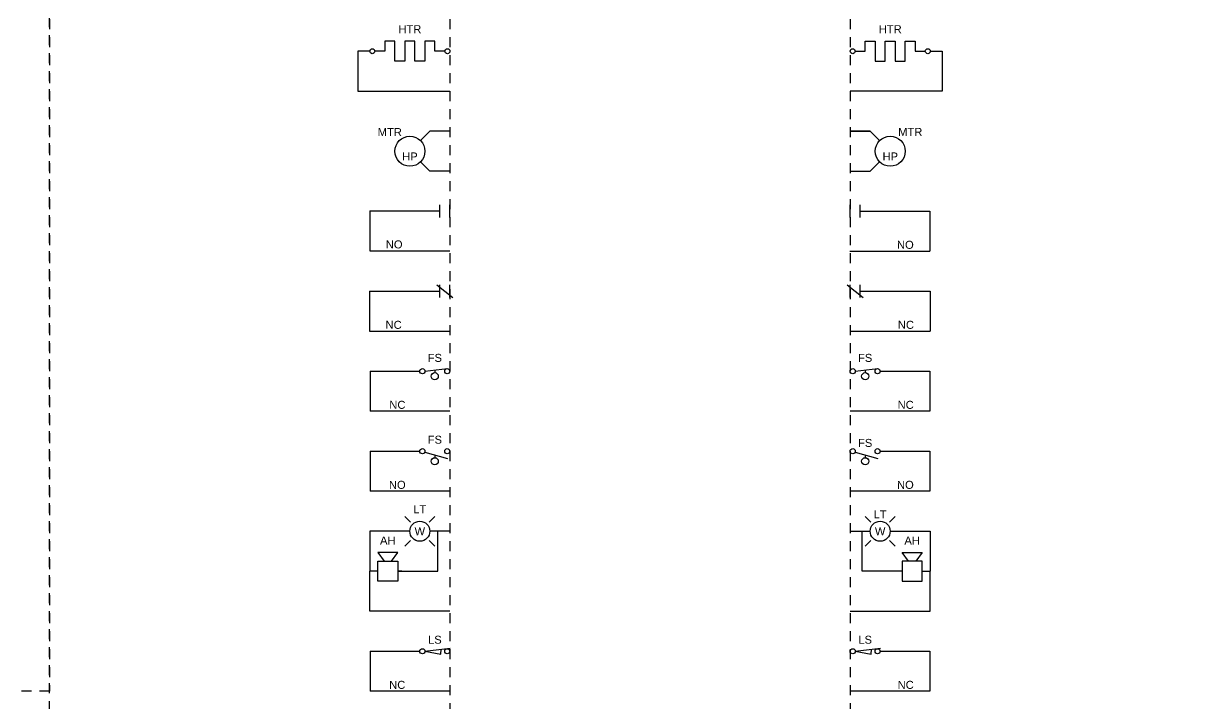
# Model space of a CAD drawing. Header units: inches. Extents: x 0 to 118, y -15 to 20.
# Drawn here: x 72.17 to 86.9, y 0.85 to 9.35 of the extents above; entities that cross this region are included whole.
import ezdxf
from ezdxf.enums import TextEntityAlignment as Align

# ---------------------------------------------------------------- set-up
doc = ezdxf.new("R2010")
doc.units = ezdxf.units.IN
doc.header["$MEASUREMENT"] = 0
doc.linetypes.add('ACAD_ISO02W100', pattern=[15, 12, -3])
doc.linetypes.add('HIDDEN2', pattern=[0.1875, 0.125, -0.0625])
for name, color, linetype in [('BORDER2', 220, 'HIDDEN2'), ('SYMS', 7, 'Continuous'), ('WIRES', 7, 'Continuous')]:
    doc.layers.add(name, color=color, linetype=linetype)
doc.styles.add('INERCONNECT TABLES', font='arial.ttf', dxfattribs={"height": 0.1})
doc.styles.add('WD', font='arial.ttf', dxfattribs={"height": 1})

# ---------------------------------------------------------------- blocks, each defined once
blk = doc.blocks.new('LightHorn_L')
for p, q in [((-0.49, 0.115), (-0.561, 0.186)), ((-0.26, 0.115), (-0.189, 0.186)), ((-0.49, -0.115), (-0.561, -0.186)), ((-0.26, -0.115), (-0.189, -0.186)), ((-0.9, -0.266), (-0.822, -0.375)), ((-0.65, -0.266), (-0.9, -0.266)), ((-0.728, -0.375), (-0.65, -0.266)), ((-0.9, -0.625), (-0.9, -0.375)), ((-0.9, -0.375), (-0.65, -0.375)), ((-0.65, -0.375), (-0.65, -0.625)), ((-0.65, -0.625), (-0.9, -0.625))]:
    blk.add_line(p, q)
blk.add_circle((-0.375, 0), 0.125)
at = {"layer": 'WIRES'}
for p, q in [((-1, 0), (-1, -0.5)), ((-0.5, 0), (-1, 0)), ((-0.2, 0), (-0.25, 0)), ((0, 0), (-0.25, 0)), ((-0.15, -0.5), (-0.15, 0)), ((-1, -1), (-1, -0.5)), ((-0.9, -0.5), (-1, -0.5)), ((-0.6, -0.5), (-0.65, -0.5)), ((-0.65, -0.5), (-0.15, -0.5)), ((0, -1), (-1, -1))]:
    blk.add_line(p, q, dxfattribs=at)
for tag, height, style, flags, p in [('Tag1', 0.1, 'INERCONNECT TABLES', 8, (-0.375, 0.225)), ('Tag2', 0.1, 'INERCONNECT TABLES', 8, (-0.775, -0.166)), ('FAMILY', 0.01, 'WD', 9, (0.021, -0.239))]:
    blk.add_attdef(tag, text='', height=height, dxfattribs=dict(style=style, flags=flags)).set_placement(p, align=Align.CENTER)
at = {"style": 'INERCONNECT TABLES', "flags": 8}
for tag, p in [('Desc1', (-3.5, 0)), ('Desc2', (-3.5, -0.15)), ('Desc3', (-3.5, -0.3))]:
    blk.add_attdef(tag, text='', height=0.1, dxfattribs=at).set_placement(p, align=Align.MIDDLE_RIGHT)
at = {"style": 'WD', "flags": 9}
for tag, p in [('X4TERM01', (-0.645, 0.002)), ('X1TERM02', (-0.202, 0.004)), ('X4TERM03', (-0.996, -0.493)), ('X1TERM04', (-0.65, -0.5))]:
    blk.add_attdef(tag, p, '', height=0.0125, dxfattribs=at)
at = {"style": 'INERCONNECT TABLES', "flags": 8}
blk.add_attdef('Color', text='', height=0.1, dxfattribs=at).set_placement((-0.375, 0), align=Align.MIDDLE)
at = {"linetype": 'Continuous', "style": 'INERCONNECT TABLES', "flags": 8}
for tag, p in [('Term1', (-0.15, 0)), ('Term2', (-0.15, -0.5))]:
    blk.add_attdef(tag, text='', height=0.1, dxfattribs=at).set_placement(p, align=Align.TOP_LEFT)
for tag, p in [('Term3', (-1, -0.006)), ('Term4', (-1, -0.5))]:
    blk.add_attdef(tag, text='', height=0.1, dxfattribs=at).set_placement(p, align=Align.TOP_RIGHT)
at = {"linetype": 'Continuous', "style": 'WD', "flags": 9}
blk.add_attdef('INST', (-0.001, -0.258), '', height=0.01, dxfattribs=at)
for tag, p in [('MFG', (0.017, -0.19)), ('P/N', (0.017, -0.205))]:
    blk.add_attdef(tag, text='', height=0.01, dxfattribs=at).set_placement(p, align=Align.MIDDLE)
blk.add_attdef('LOC', text='', height=0.01, dxfattribs=at).set_placement((0.018, -0.224), align=Align.CENTER)
blk = doc.blocks.new('LightHorn_R')
for p, q in [((0.26, 0.115), (0.189, 0.186)), ((0.49, 0.115), (0.561, 0.186)), ((0.26, -0.115), (0.189, -0.186)), ((0.49, -0.115), (0.561, -0.186)), ((0.728, -0.375), (0.65, -0.266)), ((0.65, -0.266), (0.9, -0.266)), ((0.9, -0.266), (0.822, -0.375)), ((0.9, -0.375), (0.65, -0.375)), ((0.65, -0.375), (0.65, -0.625)), ((0.9, -0.625), (0.9, -0.375)), ((0.65, -0.625), (0.9, -0.625))]:
    blk.add_line(p, q)
blk.add_circle((0.375, 0), 0.125)
at = {"layer": 'WIRES'}
for p, q in [((0, 0), (0.25, 0)), ((0.15, -0.5), (0.15, 0)), ((0.2, 0), (0.25, 0)), ((0.5, 0), (1, 0)), ((1, 0), (1, -0.5)), ((0.65, -0.5), (0.15, -0.5)), ((0.9, -0.5), (1, -0.5)), ((1, -1), (1, -0.5)), ((0, -1), (1, -1))]:
    blk.add_line(p, q, dxfattribs=at)
for tag, height, style, flags, p in [('Tag1', 0.1, 'INERCONNECT TABLES', 8, (0.375, 0.161)), ('FAMILY', 0.01, 'WD', 9, (-0.02, -0.316))]:
    blk.add_attdef(tag, text='', height=height, dxfattribs=dict(style=style, flags=flags)).set_placement(p, align=Align.CENTER)
at = {"linetype": 'Continuous', "style": 'INERCONNECT TABLES', "flags": 8}
for tag, p in [('Term1', (0.15, 0)), ('Term2', (0.15, -0.5))]:
    blk.add_attdef(tag, text='', height=0.1, dxfattribs=at).set_placement(p, align=Align.TOP_RIGHT)
at = {"style": 'WD', "flags": 9}
for tag, p in [('X4TERM01', (0.11, 0.004)), ('X1TERM02', (0.55, 0)), ('X4TERM03', (0.65, -0.5)), ('X1TERM04', (0.9, -0.5))]:
    blk.add_attdef(tag, p, '', height=0.0125, dxfattribs=at)
at = {"style": 'INERCONNECT TABLES', "flags": 8}
blk.add_attdef('Color', text='', height=0.1, dxfattribs=at).set_placement((0.375, 0), align=Align.MIDDLE)
at = {"linetype": 'Continuous', "style": 'INERCONNECT TABLES', "flags": 8}
for tag, p in [('Term3', (1, 0)), ('Term4', (1, -0.51))]:
    blk.add_attdef(tag, text='', height=0.1, dxfattribs=at).set_placement(p, align=Align.TOP_LEFT)
at = {"style": 'INERCONNECT TABLES'}
for tag, p in [('Desc1', (3.5, 0)), ('Desc2', (3.5, -0.15)), ('Desc3', (3.5, -0.3))]:
    blk.add_attdef(tag, text='', height=0.1, dxfattribs=at).set_placement(p, align=Align.MIDDLE_LEFT)
blk.add_attdef('Tag2', text='', height=0.1, dxfattribs=at).set_placement((0.775, -0.166), align=Align.CENTER)
at = {"linetype": 'Continuous', "style": 'WD', "flags": 9}
for tag, p in [('MFG', (-0.015, -0.268)), ('P/N', (-0.015, -0.256))]:
    blk.add_attdef(tag, text='', height=0.01, dxfattribs=at).set_placement(p, align=Align.MIDDLE)
blk.add_attdef('LOC', text='', height=0.01, dxfattribs=at).set_placement((-0.016, -0.293), align=Align.CENTER)
blk.add_attdef('INST', (-0.036, -0.337), '', height=0.01, dxfattribs=at)
blk = doc.blocks.new('LimitSwitch_NC_R')
at = {"linetype": 'Continuous'}
for p, q in [((0.064, 0.002), (0.378, 0.04)), ((0.064, 0.002), (0.261, -0.038)), ((0.261, -0.038), (0.268, 0.027))]:
    blk.add_line(p, q, dxfattribs=at)
for centre in [(0.032, 0), (0.343, 0)]:
    blk.add_circle(centre, 0.0322)
at = {"layer": 'WIRES'}
for p, q in [((0.375, 0), (0.995, 0)), ((0.995, 0), (0.995, -0.5)), ((0.995, -0.5), (0, -0.5))]:
    blk.add_line(p, q, dxfattribs=at)
at = {"style": 'INERCONNECT TABLES', "flags": 8}
blk.add_attdef('Tag1', text='', height=0.1, dxfattribs=at).set_placement((0.188, 0.094), align=Align.CENTER)
for tag, p, height, style, flags in [('X4TERM01', (0, 0), 0.0125, 'WD', 9), ('X2LINK', (0.151, 0.018), 0.01, 'WD', 9), ('X1TERM02', (0.375, 0), 0.0125, 'WD', 9), ('X8LINK', (0.174, -0.047), 0.01, 'WD', 9), ('Rating', (0, -0.3), 0.1, 'INERCONNECT TABLES', 8), ('FAMILY', (1.033, -0.415), 0.01, 'WD', 9)]:
    blk.add_attdef(tag, p, '', height=height, dxfattribs=dict(style=style, flags=flags))
for tag, p in [('Desc1', (3.5, 0)), ('Desc2', (3.5, -0.15)), ('Desc3', (3.5, -0.3))]:
    blk.add_attdef(tag, text='', height=0.1, dxfattribs=at).set_placement(p, align=Align.MIDDLE_LEFT)
at = {"linetype": 'Continuous', "style": 'INERCONNECT TABLES', "flags": 8}
blk.add_attdef('Term1', text='', height=0.1, dxfattribs=at).set_placement((0.032, -0.032), align=Align.TOP_RIGHT)
blk.add_attdef('Term2', text='', height=0.1, dxfattribs=at).set_placement((0.343, -0.032), align=Align.TOP_LEFT)
at = {"style": 'INERCONNECT TABLES', "flags": 8}
blk.add_attdef('Contact', text='', height=0.1, dxfattribs=at).set_placement((0.795, -0.5), align=Align.BOTTOM_RIGHT)
at = {"linetype": 'Continuous', "style": 'WD', "flags": 9}
for tag, p in [('MFG', (1.056, -0.383)), ('LOC', (1.057, -0.399)), ('P/N', (1.056, -0.363))]:
    blk.add_attdef(tag, text='', height=0.01, dxfattribs=at).set_placement(p, align=Align.CENTER)
blk.add_attdef('INST', (1.044, -0.431), '', height=0.01, dxfattribs=at)
blk = doc.blocks.new('LimitSwitch_NC_L')
at = {"linetype": 'Continuous'}
for p, q in [((-0.311, 0.002), (0.003, 0.04)), ((-0.311, 0.002), (-0.114, -0.038)), ((-0.114, -0.038), (-0.107, 0.027))]:
    blk.add_line(p, q, dxfattribs=at)
for centre in [(-0.343, 0), (-0.032, 0)]:
    blk.add_circle(centre, 0.0322)
at = {"layer": 'WIRES'}
for p, q in [((-0.995, 0), (-0.995, -0.5)), ((-0.995, 0), (-0.375, 0)), ((0, -0.5), (-0.995, -0.5))]:
    blk.add_line(p, q, dxfattribs=at)
at = {"style": 'INERCONNECT TABLES', "flags": 8}
blk.add_attdef('Tag1', text='', height=0.1, dxfattribs=at).set_placement((-0.188, 0.094), align=Align.CENTER)
for tag, p in [('Desc1', (-3.5, 0)), ('Desc2', (-3.5, -0.15)), ('Desc3', (-3.5, -0.3))]:
    blk.add_attdef(tag, text='', height=0.1, dxfattribs=at).set_placement(p, align=Align.MIDDLE_RIGHT)
at = {"style": 'WD', "flags": 9}
for tag, p, height in [('X4TERM01', (-0.467, 0.002), 0.0125), ('X2LINK', (-0.188, 0.025), 0.01), ('X1TERM02', (0, 0), 0.0125), ('X8LINK', (-0.148, -0.056), 0.01), ('FAMILY', (0.206, -0.362), 0.01)]:
    blk.add_attdef(tag, p, '', height=height, dxfattribs=at)
at = {"linetype": 'Continuous', "style": 'INERCONNECT TABLES', "flags": 8}
blk.add_attdef('Term2', text='', height=0.1, dxfattribs=at).set_placement((-0.343, -0.032), align=Align.TOP_RIGHT)
blk.add_attdef('Term1', text='', height=0.1, dxfattribs=at).set_placement((-0.032, -0.032), align=Align.TOP_LEFT)
at = {"style": 'INERCONNECT TABLES', "flags": 8}
blk.add_attdef('Rating', text='', height=0.1, dxfattribs=at).set_placement((0.001, -0.35), align=Align.BOTTOM_RIGHT)
at = {"linetype": 'Continuous', "style": 'WD', "flags": 9}
for tag, p in [('MFG', (0.23, -0.289)), ('LOC', (0.23, -0.337)), ('P/N', (0.229, -0.313))]:
    blk.add_attdef(tag, text='', height=0.01, dxfattribs=at).set_placement(p, align=Align.CENTER)
at = {"style": 'INERCONNECT TABLES', "flags": 8}
blk.add_attdef('Contact', text='', height=0.1, dxfattribs=at).set_placement((-0.657, -0.5), align=Align.BOTTOM_CENTER)
at = {"linetype": 'Continuous', "style": 'WD', "flags": 9}
blk.add_attdef('INST', (0.214, -0.382), '', height=0.01, dxfattribs=at)
blk = doc.blocks.new('LevelSwitch_NO_R')
at = {"linetype": 'Continuous'}
blk.add_line((0.063, -0.01), (0.345, -0.091), dxfattribs=at)
blk.add_line((0.188, -0.046), (0.188, -0.08))
for centre, radius in [((0.032, 0), 0.0322), ((0.343, 0), 0.0322), ((0.188, -0.125), 0.0442)]:
    blk.add_circle(centre, radius)
at = {"layer": 'WIRES'}
for p, q in [((0.375, 0), (0.995, 0)), ((0.995, 0), (0.995, -0.5)), ((0.995, -0.5), (0, -0.5))]:
    blk.add_line(p, q, dxfattribs=at)
at = {"style": 'INERCONNECT TABLES', "flags": 8}
blk.add_attdef('Tag1', text='', height=0.1, dxfattribs=at).set_placement((0.188, 0.054), align=Align.CENTER)
for tag, p, height, style, flags in [('X4TERM01', (0.065, 0.001), 0.0125, 'WD', 9), ('X1TERM02', (0.375, 0), 0.0125, 'WD', 9), ('X2LINK', (0.184, -0.038), 0.01, 'WD', 9), ('Rating', (0, -0.3), 0.1, 'INERCONNECT TABLES', 8), ('X8LINK', (0.165, -0.183), 0.01, 'WD', 9), ('FAMILY', (1.064, -0.359), 0.01, 'WD', 9)]:
    blk.add_attdef(tag, p, '', height=height, dxfattribs=dict(style=style, flags=flags))
for tag, p in [('Desc1', (3.5, 0)), ('Desc2', (3.5, -0.15)), ('Desc3', (3.5, -0.3))]:
    blk.add_attdef(tag, text='', height=0.1, dxfattribs=at).set_placement(p, align=Align.MIDDLE_LEFT)
at = {"linetype": 'Continuous', "style": 'INERCONNECT TABLES', "flags": 8}
blk.add_attdef('Term1', text='', height=0.1, dxfattribs=at).set_placement((0.032, -0.032), align=Align.TOP_RIGHT)
blk.add_attdef('Term2', text='', height=0.1, dxfattribs=at).set_placement((0.343, -0.032), align=Align.TOP_LEFT)
at = {"style": 'INERCONNECT TABLES', "flags": 8}
blk.add_attdef('Contact', text='', height=0.1, dxfattribs=at).set_placement((0.795, -0.5), align=Align.BOTTOM_RIGHT)
at = {"linetype": 'Continuous', "style": 'WD', "flags": 9}
for tag, p in [('MFG', (1.084, -0.333)), ('LOC', (1.084, -0.348)), ('P/N', (1.084, -0.313))]:
    blk.add_attdef(tag, text='', height=0.01, dxfattribs=at).set_placement(p, align=Align.CENTER)
blk.add_attdef('INST', (1.072, -0.377), '', height=0.01, dxfattribs=at)
blk = doc.blocks.new('LevelSwitch_NC_R')
at = {"linetype": 'Continuous'}
blk.add_line((0.064, 0.002), (0.347, 0.033), dxfattribs=at)
blk.add_line((0.188, 0.017), (0.188, -0.017))
for centre, radius in [((0.032, 0), 0.0322), ((0.343, 0), 0.0322), ((0.188, -0.062), 0.0442)]:
    blk.add_circle(centre, radius)
at = {"layer": 'WIRES'}
for p, q in [((0.375, 0), (0.995, 0)), ((0.995, 0), (0.995, -0.5)), ((0.995, -0.5), (0, -0.5))]:
    blk.add_line(p, q, dxfattribs=at)
at = {"style": 'INERCONNECT TABLES', "flags": 8}
blk.add_attdef('Tag1', text='', height=0.1, dxfattribs=at).set_placement((0.188, 0.117), align=Align.CENTER)
for tag, p, height, style, flags in [('X4TERM01', (0, 0), 0.0125, 'WD', 9), ('X2LINK', (0.188, 0.031), 0.01, 'WD', 9), ('X1TERM02', (0.375, 0), 0.0125, 'WD', 9), ('X8LINK', (0.159, -0.131), 0.01, 'WD', 9), ('FAMILY', (-0.185, -0.3), 0.01, 'WD', 9), ('Rating', (0, -0.3), 0.1, 'INERCONNECT TABLES', 8)]:
    blk.add_attdef(tag, p, '', height=height, dxfattribs=dict(style=style, flags=flags))
for tag, p in [('Desc1', (3.5, 0)), ('Desc2', (3.5, -0.15)), ('Desc3', (3.5, -0.3))]:
    blk.add_attdef(tag, text='', height=0.1, dxfattribs=at).set_placement(p, align=Align.MIDDLE_LEFT)
at = {"linetype": 'Continuous', "style": 'INERCONNECT TABLES', "flags": 8}
blk.add_attdef('Term1', text='', height=0.1, dxfattribs=at).set_placement((0.032, -0.032), align=Align.TOP_RIGHT)
blk.add_attdef('Term2', text='', height=0.1, dxfattribs=at).set_placement((0.343, -0.032), align=Align.TOP_LEFT)
at = {"linetype": 'Continuous', "style": 'WD', "flags": 9}
for tag, p in [('MFG', (-0.162, -0.262)), ('LOC', (-0.162, -0.284)), ('P/N', (-0.162, -0.242))]:
    blk.add_attdef(tag, text='', height=0.01, dxfattribs=at).set_placement(p, align=Align.CENTER)
blk.add_attdef('INST', (-0.177, -0.317), '', height=0.01, dxfattribs=at)
at = {"style": 'INERCONNECT TABLES', "flags": 8}
blk.add_attdef('Contact', text='', height=0.1, dxfattribs=at).set_placement((0.795, -0.5), align=Align.BOTTOM_RIGHT)
blk = doc.blocks.new('LevelSwitch_NC_L')
at = {"linetype": 'Continuous'}
blk.add_line((-0.311, 0.002), (-0.028, 0.033), dxfattribs=at)
blk.add_line((-0.188, 0.017), (-0.188, -0.017))
for centre, radius in [((-0.343, 0), 0.0322), ((-0.032, 0), 0.0322), ((-0.188, -0.062), 0.0442)]:
    blk.add_circle(centre, radius)
at = {"layer": 'WIRES'}
for p, q in [((-0.995, 0), (-0.375, 0)), ((-0.995, 0), (-0.995, -0.5)), ((0, -0.5), (-0.995, -0.5))]:
    blk.add_line(p, q, dxfattribs=at)
at = {"style": 'INERCONNECT TABLES', "flags": 8}
blk.add_attdef('Tag1', text='', height=0.1, dxfattribs=at).set_placement((-0.188, 0.117), align=Align.CENTER)
for tag, p in [('Desc1', (-3.5, 0)), ('Desc2', (-3.5, -0.15)), ('Desc3', (-3.5, -0.3))]:
    blk.add_attdef(tag, text='', height=0.1, dxfattribs=at).set_placement(p, align=Align.MIDDLE_RIGHT)
at = {"style": 'WD', "flags": 9}
for tag, p, height in [('X4TERM01', (-0.467, 0), 0.0125), ('X2LINK', (-0.188, 0.031), 0.01), ('X1TERM02', (0, 0), 0.0125), ('X8LINK', (-0.213, -0.128), 0.01), ('FAMILY', (0.233, -0.358), 0.01)]:
    blk.add_attdef(tag, p, '', height=height, dxfattribs=at)
at = {"linetype": 'Continuous', "style": 'INERCONNECT TABLES', "flags": 8}
blk.add_attdef('Term2', text='', height=0.1, dxfattribs=at).set_placement((-0.343, -0.032), align=Align.TOP_RIGHT)
blk.add_attdef('Term1', text='', height=0.1, dxfattribs=at).set_placement((-0.032, -0.032), align=Align.TOP_LEFT)
at = {"style": 'INERCONNECT TABLES', "flags": 8}
blk.add_attdef('Rating', text='', height=0.1, dxfattribs=at).set_placement((0.001, -0.35), align=Align.BOTTOM_RIGHT)
at = {"linetype": 'Continuous', "style": 'WD', "flags": 9}
for tag, p in [('MFG', (0.249, -0.299)), ('P/N', (0.251, -0.318)), ('LOC', (0.256, -0.34))]:
    blk.add_attdef(tag, text='', height=0.01, dxfattribs=at).set_placement(p, align=Align.CENTER)
at = {"style": 'INERCONNECT TABLES', "flags": 8}
blk.add_attdef('Contact', text='', height=0.1, dxfattribs=at).set_placement((-0.655, -0.5), align=Align.BOTTOM_CENTER)
at = {"linetype": 'Continuous', "style": 'WD', "flags": 9}
blk.add_attdef('INST', (0.241, -0.377), '', height=0.01, dxfattribs=at)
blk = doc.blocks.new('Contact_NO_R')
at = {"linetype": 'Continuous'}
for p, q in [((0, -0.08), (0, 0.08)), ((0.125, -0.08), (0.125, 0.08))]:
    blk.add_line(p, q, dxfattribs=at)
for p, q in [((0.125, 0), (0.995, 0)), ((-0.005, -0.5), (0.995, -0.5))]:
    blk.add_line(p, q)
at = {"layer": 'WIRES', "linetype": 'ACAD_ISO02W100'}
blk.add_line((0.995, 0), (0.995, -0.5), dxfattribs=at)
at = {"style": 'INERCONNECT TABLES', "flags": 8}
blk.add_attdef('Tag1', text='', height=0.1, dxfattribs=at).set_placement((0.068, 0.13), align=Align.CENTER)
for tag, height, style, flags, p in [('X4TERM02', 0.01, 'WD', 9, (0, 0.005)), ('Rating', 0.1, 'INERCONNECT TABLES', 8, (0.399, -0.3))]:
    blk.add_attdef(tag, text='', height=height, dxfattribs=dict(style=style, flags=flags)).set_placement(p, align=Align.RIGHT)
at = {"flags": 9}
for tag, p, height, style in [('X1TERM01', (0.125, 0), 0.01, 'WD'), ('FAMILY', (1.214, -0.352), 0.0125, 'WD'), ('MFG', (1.216, -0.364), 0.01, 'INERCONNECT TABLES'), ('P/N', (1.216, -0.381), 0.01, 'INERCONNECT TABLES'), ('LOC', (1.216, -0.396), 0.01, 'INERCONNECT TABLES'), ('INST', (1.215, -0.418), 0.01, 'INERCONNECT TABLES')]:
    blk.add_attdef(tag, p, '', height=height, dxfattribs=dict(at, style=style))
at = {"style": 'INERCONNECT TABLES', "flags": 8}
for tag, p in [('Desc1', (3.5, 0)), ('Desc2', (3.5, -0.15)), ('Desc3', (3.5, -0.3))]:
    blk.add_attdef(tag, text='', height=0.1, dxfattribs=at).set_placement(p, align=Align.MIDDLE_LEFT)
at = {"linetype": 'Continuous', "style": 'INERCONNECT TABLES', "flags": 8}
blk.add_attdef('Term1', text='', height=0.1, dxfattribs=at).set_placement((0, -0.08), align=Align.MIDDLE_RIGHT)
blk.add_attdef('Term2', text='', height=0.1, dxfattribs=at).set_placement((0.125, -0.08), align=Align.MIDDLE_LEFT)
at = {"color": 7, "style": 'WD', "flags": 9}
for tag, p in [('X4LINK', (0.926, -0.254)), ('X1LINK', (1.005, -0.25))]:
    blk.add_attdef(tag, p, '', height=0.0125, dxfattribs=at)
at = {"style": 'INERCONNECT TABLES', "flags": 8}
blk.add_attdef('Contact', text='', height=0.1, dxfattribs=at).set_placement((0.795, -0.5), align=Align.BOTTOM_RIGHT)
blk = doc.blocks.new('Contact_NO_L')
for p, q in [((-1.001, 0.005), (-0.125, 0.005)), ((-1.001, -0.495), (0, -0.495))]:
    blk.add_line(p, q)
at = {"linetype": 'Continuous'}
for p, q in [((-0.125, -0.08), (-0.125, 0.08)), ((0, -0.08), (0, 0.08))]:
    blk.add_line(p, q, dxfattribs=at)
at = {"layer": 'WIRES', "linetype": 'ACAD_ISO02W100'}
blk.add_line((-1.001, 0.005), (-1.001, -0.495), dxfattribs=at)
at = {"style": 'INERCONNECT TABLES', "flags": 8}
blk.add_attdef('Tag1', text='', height=0.1, dxfattribs=at).set_placement((-0.057, 0.13), align=Align.BOTTOM_CENTER)
for tag, p in [('Desc1', (-3.5, 0)), ('Desc2', (-3.5, -0.15)), ('Desc3', (-3.5, -0.3))]:
    blk.add_attdef(tag, text='', height=0.1, dxfattribs=at).set_placement(p, align=Align.MIDDLE_RIGHT)
at = {"flags": 9}
for tag, p, style in [('LOC', (-1.213, 0.036), 'INERCONNECT TABLES'), ('FAMILY', (-1.212, 0.081), 'WD'), ('P/N', (-1.212, 0.051), 'INERCONNECT TABLES'), ('INST', (-1.212, 0.015), 'INERCONNECT TABLES'), ('MFG', (-1.212, 0.066), 'INERCONNECT TABLES'), ('X1TERM01', (0, 0), 'WD')]:
    blk.add_attdef(tag, p, '', height=0.01, dxfattribs=dict(at, style=style))
for tag, height, style, flags, p in [('X4TERM02', 0.01, 'WD', 9, (-0.125, 0.005)), ('Rating', 0.1, 'INERCONNECT TABLES', 8, (0, -0.295))]:
    blk.add_attdef(tag, text='', height=height, dxfattribs=dict(style=style, flags=flags)).set_placement(p, align=Align.RIGHT)
at = {"linetype": 'Continuous', "style": 'INERCONNECT TABLES', "flags": 8}
blk.add_attdef('Term1', text='', height=0.1, dxfattribs=at).set_placement((-0.125, -0.08), align=Align.MIDDLE_RIGHT)
blk.add_attdef('Term2', text='', height=0.1, dxfattribs=at).set_placement((0, -0.08), align=Align.MIDDLE_LEFT)
at = {"color": 7, "style": 'WD', "flags": 9}
for tag, p in [('X4LINK', (-1.069, -0.256)), ('X1LINK', (-0.876, -0.245))]:
    blk.add_attdef(tag, p, '', height=0.01, dxfattribs=at)
at = {"style": 'INERCONNECT TABLES', "flags": 8}
blk.add_attdef('Contact', text='', height=0.1, dxfattribs=at).set_placement((-0.801, -0.495), align=Align.BOTTOM_LEFT)
blk = doc.blocks.new('Contact_NC_R')
at = {"linetype": 'Continuous'}
for p, q in [((-0.037, 0.08), (0.163, -0.08)), ((0, -0.08), (0, 0.08)), ((0.125, -0.08), (0.125, 0.08))]:
    blk.add_line(p, q, dxfattribs=at)
for p, q in [((0.125, 0), (0.998, 0)), ((0, -0.5), (0.998, -0.5))]:
    blk.add_line(p, q)
at = {"layer": 'WIRES', "linetype": 'ACAD_ISO02W100'}
blk.add_line((0.998, 0), (0.998, -0.5), dxfattribs=at)
at = {"style": 'INERCONNECT TABLES', "flags": 8}
blk.add_attdef('Tag1', text='', height=0.1, dxfattribs=at).set_placement((0.07, 0.13), align=Align.CENTER)
for tag, height, style, flags, p in [('X4TERM02', 0.01, 'WD', 9, (0, 0)), ('Rating', 0.1, 'INERCONNECT TABLES', 8, (0.404, -0.3))]:
    blk.add_attdef(tag, text='', height=height, dxfattribs=dict(style=style, flags=flags)).set_placement(p, align=Align.RIGHT)
at = {"flags": 9}
for tag, p, height, style in [('X1TERM01', (0.125, 0), 0.01, 'WD'), ('FAMILY', (1.049, -0.539), 0.0125, 'WD'), ('LOC', (1.05, -0.583), 0.01, 'INERCONNECT TABLES'), ('MFG', (1.05, -0.551), 0.01, 'INERCONNECT TABLES'), ('P/N', (1.051, -0.568), 0.01, 'INERCONNECT TABLES'), ('INST', (1.05, -0.605), 0.01, 'INERCONNECT TABLES')]:
    blk.add_attdef(tag, p, '', height=height, dxfattribs=dict(at, style=style))
at = {"style": 'INERCONNECT TABLES', "flags": 8}
for tag, p in [('Desc1', (3.5, 0)), ('Desc2', (3.5, -0.15)), ('Desc3', (3.5, -0.3))]:
    blk.add_attdef(tag, text='', height=0.1, dxfattribs=at).set_placement(p, align=Align.MIDDLE_LEFT)
at = {"linetype": 'Continuous', "style": 'INERCONNECT TABLES', "flags": 8}
blk.add_attdef('Term1', text='', height=0.1, dxfattribs=at).set_placement((0, -0.08), align=Align.MIDDLE_RIGHT)
blk.add_attdef('Term2', text='', height=0.1, dxfattribs=at).set_placement((0.125, -0.08), align=Align.MIDDLE_LEFT)
at = {"color": 7, "style": 'WD', "flags": 9}
for tag, p in [('X4LINK', (0.822, -0.25)), ('X1LINK', (1.094, -0.25))]:
    blk.add_attdef(tag, p, '', height=0.0125, dxfattribs=at)
at = {"style": 'INERCONNECT TABLES', "flags": 8}
blk.add_attdef('Contact', text='', height=0.1, dxfattribs=at).set_placement((0.798, -0.5), align=Align.BOTTOM_RIGHT)
blk = doc.blocks.new('Contact_NC_L')
for p, q in [((-1.003, 0), (-0.125, 0)), ((-1.003, -0.5), (0, -0.5))]:
    blk.add_line(p, q)
at = {"linetype": 'Continuous'}
for p, q in [((-0.162, 0.08), (0.037, -0.08)), ((-0.125, -0.08), (-0.125, 0.08)), ((0, -0.08), (0, 0.08))]:
    blk.add_line(p, q, dxfattribs=at)
at = {"layer": 'WIRES', "linetype": 'ACAD_ISO02W100'}
blk.add_line((-1.003, 0), (-1.003, -0.5), dxfattribs=at)
at = {"style": 'INERCONNECT TABLES', "flags": 8}
blk.add_attdef('Tag1', text='', height=0.1, dxfattribs=at).set_placement((-0.053, 0.13), align=Align.CENTER)
for tag, p in [('Desc1', (-3.5, 0)), ('Desc2', (-3.5, -0.15)), ('Desc3', (-3.5, -0.3))]:
    blk.add_attdef(tag, text='', height=0.1, dxfattribs=at).set_placement(p, align=Align.MIDDLE_RIGHT)
for tag, height, style, flags, p in [('X4TERM02', 0.01, 'WD', 9, (-0.125, 0)), ('Rating', 0.1, 'INERCONNECT TABLES', 8, (0, -0.3))]:
    blk.add_attdef(tag, text='', height=height, dxfattribs=dict(style=style, flags=flags)).set_placement(p, align=Align.RIGHT)
at = {"flags": 9}
for tag, p, height, style in [('X1TERM01', (0, 0), 0.01, 'WD'), ('FAMILY', (-1.137, -0.141), 0.0125, 'WD'), ('MFG', (-1.136, -0.154), 0.01, 'INERCONNECT TABLES'), ('P/N', (-1.136, -0.169), 0.01, 'INERCONNECT TABLES'), ('LOC', (-1.135, -0.181), 0.01, 'INERCONNECT TABLES'), ('INST', (-1.135, -0.199), 0.01, 'INERCONNECT TABLES')]:
    blk.add_attdef(tag, p, '', height=height, dxfattribs=dict(at, style=style))
at = {"linetype": 'Continuous', "style": 'INERCONNECT TABLES', "flags": 8}
blk.add_attdef('Term2', text='', height=0.1, dxfattribs=at).set_placement((-0.125, -0.08), align=Align.MIDDLE_RIGHT)
blk.add_attdef('Term1', text='', height=0.1, dxfattribs=at).set_placement((0, -0.08), align=Align.MIDDLE_LEFT)
at = {"color": 7, "style": 'WD', "flags": 9}
blk.add_attdef('X4LINK', (-1.179, -0.25), '', height=0.0125, dxfattribs=at)
at = {"color": 7, "style": 'WD'}
blk.add_attdef('X1LINK', (-0.847, -0.25), '', height=0.0125, dxfattribs=at)
at = {"style": 'INERCONNECT TABLES', "flags": 8}
blk.add_attdef('Contact', text='', height=0.1, dxfattribs=at).set_placement((-0.803, -0.5), align=Align.BOTTOM_LEFT)
blk = doc.blocks.new('MTR_1PH_NoGND_L')
blk.add_circle((-0.5, -0.25), 0.188)
at = {"layer": 'WIRES'}
for p, q in [((0, 0), (-0.25, 0)), ((-0.367, -0.117), (-0.25, 0)), ((-0.25, -0.5), (-0.367, -0.383)), ((0, -0.5), (-0.25, -0.5))]:
    blk.add_line(p, q, dxfattribs=at)
at = {"style": 'INERCONNECT TABLES', "flags": 8}
for tag, p in [('Tag1', (-0.6, -0.011)), ('Desc1', (-3.5, -0.35)), ('Desc2', (-3.5, -0.5)), ('Desc3', (-3.5, -0.65))]:
    blk.add_attdef(tag, text='', height=0.1, dxfattribs=at).set_placement(p, align=Align.MIDDLE_RIGHT)
for tag, height, style, flags, p in [('Rating2', 0.1, 'INERCONNECT TABLES', 8, (-1.1, -0.25)), ('Rating1', 0.1, 'INERCONNECT TABLES', 8, (-0.5, -0.25)), ('FAMILY', 0.01, 'WD', 9, (-0.053, -0.292))]:
    blk.add_attdef(tag, text='', height=height, dxfattribs=dict(style=style, flags=flags)).set_placement(p, align=Align.CENTER)
at = {"style": 'WD', "flags": 9}
for tag, p in [('X1TERM01', (-0.349, -0.123)), ('X1TERM04', (-0.145, -0.027)), ('X8TERM03', (-0.633, -0.383)), ('X1TERM02', (-0.367, -0.383)), ('X1TERM05', (-0.172, -0.526))]:
    blk.add_attdef(tag, p, '', height=0.0125, dxfattribs=at)
at = {"linetype": 'Continuous', "style": 'INERCONNECT TABLES', "flags": 8}
for tag, p in [('Term1', (-0.25, -0.05)), ('Term2', (-0.25, -0.4))]:
    blk.add_attdef(tag, text='', height=0.1, dxfattribs=at).set_placement(p, align=Align.TOP_LEFT)
at = {"style": 'INERCONNECT TABLES', "flags": 8}
for tag, p in [('Unit2', (-1.099, -0.266)), ('Unit1', (-0.499, -0.266))]:
    blk.add_attdef(tag, text='', height=0.1, dxfattribs=at).set_placement(p, align=Align.TOP_CENTER)
at = {"linetype": 'Continuous', "style": 'WD', "flags": 9}
for tag, p in [('MFG', (-0.057, -0.241)), ('P/N', (-0.056, -0.257))]:
    blk.add_attdef(tag, text='', height=0.01, dxfattribs=at).set_placement(p, align=Align.MIDDLE)
blk.add_attdef('LOC', text='', height=0.01, dxfattribs=at).set_placement((-0.055, -0.277), align=Align.CENTER)
blk.add_attdef('INST', (-0.07, -0.307), '', height=0.01, dxfattribs=at)
blk = doc.blocks.new('MTR_1PH_NoGND_R')
blk.add_line((0.25, 0), (0, 0))
blk.add_circle((0.5, -0.25), 0.188)
at = {"layer": 'WIRES'}
for p, q in [((0, 0), (0.25, 0)), ((0.367, -0.117), (0.25, 0)), ((0.25, -0.5), (0.367, -0.383)), ((0, -0.5), (0.25, -0.5))]:
    blk.add_line(p, q, dxfattribs=at)
at = {"style": 'INERCONNECT TABLES', "flags": 8}
for tag, p in [('Tag1', (0.6, -0.009)), ('Desc1', (3.5, -0.344)), ('Desc2', (3.5, -0.5)), ('Desc3', (3.5, -0.656))]:
    blk.add_attdef(tag, text='', height=0.1, dxfattribs=at).set_placement(p, align=Align.MIDDLE_LEFT)
at = {"linetype": 'Continuous', "style": 'INERCONNECT TABLES', "flags": 8}
for tag, p in [('Term1', (0.25, -0.05)), ('Term2', (0.235, -0.401))]:
    blk.add_attdef(tag, text='', height=0.1, dxfattribs=at).set_placement(p, align=Align.TOP_RIGHT)
at = {"style": 'WD', "flags": 9}
for tag, p in [('X4TERM04', (0.155, -0.027)), ('X4TERM05', (0.155, -0.528))]:
    blk.add_attdef(tag, text='', height=0.0125, dxfattribs=at).set_placement(p, align=Align.RIGHT)
for tag, height, style, flags, p in [('Rating1', 0.1, 'INERCONNECT TABLES', 8, (0.5, -0.25)), ('Rating2', 0.1, 'INERCONNECT TABLES', 8, (1.1, -0.25)), ('FAMILY', 0.01, 'WD', 9, (0.041, -0.265))]:
    blk.add_attdef(tag, text='', height=height, dxfattribs=dict(style=style, flags=flags)).set_placement(p, align=Align.CENTER)
for tag, p in [('X4TERM01', (0.367, -0.117)), ('X4TERM02', (0.367, -0.383)), ('X8TERM03', (0.633, -0.383))]:
    blk.add_attdef(tag, p, '', height=0.0125, dxfattribs=at)
at = {"linetype": 'Continuous', "style": 'WD', "flags": 9}
blk.add_attdef('INST', (0.024, -0.28), '', height=0.01, dxfattribs=at)
blk.add_attdef('LOC', text='', height=0.01, dxfattribs=at).set_placement((0.04, -0.251), align=Align.CENTER)
for tag, p in [('MFG', (0.042, -0.213)), ('P/N', (0.041, -0.23))]:
    blk.add_attdef(tag, text='', height=0.01, dxfattribs=at).set_placement(p, align=Align.MIDDLE)
at = {"style": 'INERCONNECT TABLES', "flags": 8}
for tag, p in [('Unit1', (0.501, -0.266)), ('Unit2', (1.101, -0.266))]:
    blk.add_attdef(tag, text='', height=0.1, dxfattribs=at).set_placement(p, align=Align.TOP_CENTER)
blk = doc.blocks.new('HTR_L')
for p, q in [((-1.15, 0), (-1.15, -0.5)), ((-1, 0), (-1.15, 0)), ((-0.812, 0), (-0.937, 0)), ((-0.812, 0.125), (-0.812, 0)), ((-0.687, 0.125), (-0.812, 0.125)), ((-0.687, -0.125), (-0.687, 0.125)), ((-0.562, 0.125), (-0.562, -0.125)), ((-0.437, 0.125), (-0.562, 0.125)), ((-0.437, -0.125), (-0.437, 0.125)), ((-0.312, 0.125), (-0.312, -0.125)), ((-0.187, 0.125), (-0.312, 0.125)), ((-0.187, 0), (-0.187, 0.125)), ((-0.062, 0), (-0.187, 0)), ((-0.562, -0.125), (-0.687, -0.125)), ((-0.312, -0.125), (-0.437, -0.125)), ((-1.15, -0.5), (0, -0.5))]:
    blk.add_line(p, q)
for centre in [(-0.969, 0), (-0.031, 0)]:
    blk.add_circle(centre, 0.0312)
at = {"style": 'INERCONNECT TABLES'}
for tag, p in [('Tag1', (-0.5, 0.225)), ('Rating1', (-0.5, -0.281)), ('Rating2', (-0.5, -0.437))]:
    blk.add_attdef(tag, text='', height=0.1, dxfattribs=at).set_placement(p, align=Align.CENTER)
at = {"style": 'INERCONNECT TABLES', "flags": 8}
blk.add_attdef('Desc1', text='', height=0.1, dxfattribs=at).set_placement((-3.5, 0.15), align=Align.MIDDLE_RIGHT)
at = {"linetype": 'Continuous', "style": 'INERCONNECT TABLES', "flags": 8}
for tag, p in [('Desc2', (-3.5, 0)), ('Desc3', (-3.5, -0.15))]:
    blk.add_attdef(tag, text='', height=0.1, dxfattribs=at).set_placement(p, align=Align.MIDDLE_RIGHT)
at = {"style": 'WD', "flags": 1}
for tag, p, height in [('X1TERM02', (-1, 0), 0.005), ('FAMILY', (-0.52, 0), 0.01), ('X4TERM01', (0, 0), 0.005), ('ASSYCODE', (-0.4, -0.1), 0.01), ('MFG', (-0.4, -0.037), 0.01), ('CAT', (-0.4, -0.069), 0.01)]:
    blk.add_attdef(tag, p, '', height=height, dxfattribs=at)
at = {"style": 'WD'}
for tag, p in [('INST', (-0.4, 0.025)), ('LOC', (-0.4, -0.006))]:
    blk.add_attdef(tag, p, '', height=0.01, dxfattribs=at)
at = {"style": 'INERCONNECT TABLES'}
for tag, p in [('Term2', (-0.919, -0.033)), ('Term1', (-0.032, -0.031))]:
    blk.add_attdef(tag, text='', height=0.1, dxfattribs=at).set_placement(p, align=Align.TOP_CENTER)
blk = doc.blocks.new('HTR_R')
for p, q in [((0.062, 0), (0.187, 0)), ((0.187, 0), (0.187, 0.125)), ((0.187, 0.125), (0.312, 0.125)), ((0.312, 0.125), (0.312, -0.125)), ((0.437, -0.125), (0.437, 0.125)), ((0.437, 0.125), (0.562, 0.125)), ((0.562, 0.125), (0.562, -0.125)), ((0.687, -0.125), (0.687, 0.125)), ((0.687, 0.125), (0.812, 0.125)), ((0.812, 0.125), (0.812, 0)), ((0.812, 0), (0.937, 0)), ((1, 0), (1.15, 0)), ((1.15, 0), (1.15, -0.5)), ((0.312, -0.125), (0.437, -0.125)), ((0.562, -0.125), (0.687, -0.125)), ((1.15, -0.5), (0, -0.5))]:
    blk.add_line(p, q)
for centre in [(0.031, 0), (0.969, 0)]:
    blk.add_circle(centre, 0.0312)
at = {"style": 'INERCONNECT TABLES'}
for tag, p in [('Tag1', (0.5, 0.225)), ('Rating1', (0.5, -0.281)), ('Rating2', (0.5, -0.437))]:
    blk.add_attdef(tag, text='', height=0.1, dxfattribs=at).set_placement(p, align=Align.CENTER)
at = {"style": 'INERCONNECT TABLES', "flags": 8}
blk.add_attdef('Desc1', text='', height=0.1, dxfattribs=at).set_placement((3.5, 0.15), align=Align.MIDDLE_LEFT)
at = {"style": 'WD', "flags": 1}
for tag, p, height in [('X4TERM01', (0, 0), 0.005), ('X1TERM02', (1, 0), 0.005), ('ASSYCODE', (1.016, -0.238), 0.01), ('CAT', (1.028, -0.255), 0.01), ('MFG', (1.031, -0.214), 0.01), ('FAMILY', (1.024, -0.329), 0.01)]:
    blk.add_attdef(tag, p, '', height=height, dxfattribs=at)
at = {"linetype": 'Continuous', "style": 'INERCONNECT TABLES', "flags": 8}
for tag, p in [('Desc2', (3.5, 0)), ('Desc3', (3.5, -0.15))]:
    blk.add_attdef(tag, text='', height=0.1, dxfattribs=at).set_placement(p, align=Align.MIDDLE_LEFT)
at = {"style": 'INERCONNECT TABLES'}
blk.add_attdef('Term1', text='', height=0.1, dxfattribs=at).set_placement((0.031, -0.031), align=Align.TOP_RIGHT)
blk.add_attdef('Term2', text='', height=0.1, dxfattribs=at).set_placement((0.97, -0.031), align=Align.TOP_LEFT)
at = {"style": 'WD'}
for tag, p in [('LOC', (1.027, -0.278)), ('INST', (1.029, -0.308))]:
    blk.add_attdef(tag, p, '', height=0.01, dxfattribs=at)
blk = doc.blocks.new('LevelSwitch_NO_L')
at = {"linetype": 'Continuous'}
blk.add_line((-0.312, -0.01), (-0.03, -0.091), dxfattribs=at)
blk.add_line((-0.188, -0.046), (-0.188, -0.08))
for centre, radius in [((-0.343, 0), 0.0322), ((-0.032, 0), 0.0322), ((-0.188, -0.125), 0.0442)]:
    blk.add_circle(centre, radius)
at = {"layer": 'WIRES'}
for p, q in [((-0.995, 0), (-0.995, -0.5)), ((-0.995, 0), (-0.375, 0)), ((0, -0.5), (-0.995, -0.5))]:
    blk.add_line(p, q, dxfattribs=at)
at = {"style": 'INERCONNECT TABLES', "flags": 8}
blk.add_attdef('Tag1', text='', height=0.1, dxfattribs=at).set_placement((-0.188, 0.094), align=Align.CENTER)
for tag, p in [('Desc1', (-3.5, 0)), ('Desc2', (-3.5, -0.15)), ('Desc3', (-3.5, -0.3))]:
    blk.add_attdef(tag, text='', height=0.1, dxfattribs=at).set_placement(p, align=Align.MIDDLE_RIGHT)
at = {"style": 'WD', "flags": 9}
for tag, p, height in [('X4TERM01', (-0.467, 0.003), 0.0125), ('X1TERM02', (0, 0), 0.0125), ('X2LINK', (-0.205, -0.033), 0.01), ('X8LINK', (-0.213, -0.186), 0.01), ('FAMILY', (0.176, -0.295), 0.01)]:
    blk.add_attdef(tag, p, '', height=height, dxfattribs=at)
at = {"linetype": 'Continuous', "style": 'INERCONNECT TABLES', "flags": 8}
blk.add_attdef('Term2', text='', height=0.1, dxfattribs=at).set_placement((-0.343, -0.032), align=Align.TOP_RIGHT)
blk.add_attdef('Term1', text='', height=0.1, dxfattribs=at).set_placement((-0.032, -0.032), align=Align.TOP_LEFT)
at = {"style": 'INERCONNECT TABLES', "flags": 8}
blk.add_attdef('Rating', text='', height=0.1, dxfattribs=at).set_placement((0, -0.35), align=Align.BOTTOM_RIGHT)
at = {"linetype": 'Continuous', "style": 'WD', "flags": 9}
for tag, p in [('MFG', (0.201, -0.24)), ('P/N', (0.201, -0.264)), ('LOC', (0.204, -0.279))]:
    blk.add_attdef(tag, text='', height=0.01, dxfattribs=at).set_placement(p, align=Align.CENTER)
at = {"style": 'INERCONNECT TABLES', "flags": 8}
blk.add_attdef('Contact', text='', height=0.1, dxfattribs=at).set_placement((-0.656, -0.5), align=Align.BOTTOM_CENTER)
at = {"linetype": 'Continuous', "style": 'WD', "flags": 9}
blk.add_attdef('INST', (0.185, -0.311), '', height=0.01, dxfattribs=at)

msp = doc.modelspace()

# ---------------------------------------------------------------- linework, layer by layer
for p, q in [((77.5, 9), (77.5, 9)), ((77.5, 8), (77.5, 8)), ((77.5, 7), (77.5, 7)), ((77.5, 2), (77.5, 2)), ((77.5, 1), (77.5, 1))]:
    msp.add_line(p, q)
at = {"layer": 'BORDER2'}
for p, q in [((77.5, 17.5), (77.5, -15.017)), ((82.5, 17.5), (82.5, -15.033))]:
    msp.add_line(p, q, dxfattribs=at)
msp.add_lwpolyline([(57.45, 17.5), (72.5, 17.5), (72.5, 1), (57.45, 1)], close=True, dxfattribs=at)
msp.add_lwpolyline([(72.5, 17.5), (87.5, 17.5), (87.5, -15.05), (72.5, -15), (72.5, 17.5)], dxfattribs=at)

# ---------------------------------------------------------------- block references
for name, p, values in [('HTR_L', (77.5, 9), {'Tag1': 'HTR'}), ('LightHorn_L', (77.499, 3), {'Tag1': 'LT', 'Tag2': 'AH', 'Color': 'W'}), ('LightHorn_R', (82.499, 3), {'Tag1': 'LT', 'Tag2': 'AH', 'Color': 'W'})]:
    msp.add_blockref(name, p).add_auto_attribs(values)
ref = msp.add_blockref('MTR_1PH_NoGND_L', (77.5, 8))
ref.add_attrib('Tag1', 'MTR', dxfattribs={"height": 0.1, "style": 'INERCONNECT TABLES'}).set_placement((76.9, 7.989), align=Align.MIDDLE_RIGHT)
ref.add_attrib('Unit1', 'HP', dxfattribs={"height": 0.1, "style": 'INERCONNECT TABLES'}).set_placement((77.001, 7.734), align=Align.TOP_CENTER)
ref = msp.add_blockref('MTR_1PH_NoGND_R', (82.5, 8))
ref.add_attrib('Tag1', 'MTR', dxfattribs={"height": 0.1, "style": 'INERCONNECT TABLES'}).set_placement((83.099, 7.991), align=Align.MIDDLE_LEFT)
ref.add_attrib('Unit1', 'HP', dxfattribs={"height": 0.1, "style": 'INERCONNECT TABLES'}).set_placement((83.001, 7.734), align=Align.TOP_CENTER)
ref = msp.add_blockref('Contact_NO_L', (77.5, 7))
ref.add_attrib('Contact', 'NO', dxfattribs={"height": 0.1, "style": 'INERCONNECT TABLES'}).set_placement((76.699, 6.505), align=Align.BOTTOM_LEFT)
ref = msp.add_blockref('Contact_NO_R', (82.499, 7))
ref.add_attrib('Contact', 'NO', dxfattribs={"height": 0.1, "style": 'INERCONNECT TABLES'}).set_placement((83.294, 6.5), align=Align.BOTTOM_RIGHT)
ref = msp.add_blockref('Contact_NC_R', (82.499, 6))
ref.add_attrib('Contact', 'NC', dxfattribs={"height": 0.1, "style": 'INERCONNECT TABLES'}).set_placement((83.297, 5.5), align=Align.BOTTOM_RIGHT)
ref = msp.add_blockref('LevelSwitch_NC_L', (77.499, 5))
ref.add_attrib('Tag1', 'FS', dxfattribs={"height": 0.1, "style": 'INERCONNECT TABLES'}).set_placement((77.312, 5.117), align=Align.CENTER)
ref.add_attrib('Contact', 'NC', dxfattribs={"height": 0.1, "style": 'INERCONNECT TABLES'}).set_placement((76.844, 4.5), align=Align.BOTTOM_CENTER)
ref = msp.add_blockref('LevelSwitch_NC_R', (82.499, 5))
ref.add_attrib('Tag1', 'FS', dxfattribs={"height": 0.1, "style": 'INERCONNECT TABLES'}).set_placement((82.687, 5.117), align=Align.CENTER)
ref.add_attrib('Contact', 'NC', dxfattribs={"height": 0.1, "style": 'INERCONNECT TABLES'}).set_placement((83.294, 4.5), align=Align.BOTTOM_RIGHT)
ref = msp.add_blockref('LevelSwitch_NO_L', (77.499, 4))
ref.add_attrib('Tag1', 'FS', dxfattribs={"height": 0.1, "style": 'INERCONNECT TABLES'}).set_placement((77.312, 4.094), align=Align.CENTER)
ref.add_attrib('Contact', 'NO', dxfattribs={"height": 0.1, "style": 'INERCONNECT TABLES'}).set_placement((76.843, 3.5), align=Align.BOTTOM_CENTER)
ref = msp.add_blockref('LevelSwitch_NO_R', (82.499, 4))
ref.add_attrib('Tag1', 'FS', dxfattribs={"height": 0.1, "style": 'INERCONNECT TABLES'}).set_placement((82.687, 4.054), align=Align.CENTER)
ref.add_attrib('Contact', 'NO', dxfattribs={"height": 0.1, "style": 'INERCONNECT TABLES'}).set_placement((83.294, 3.5), align=Align.BOTTOM_RIGHT)
ref = msp.add_blockref('LimitSwitch_NC_L', (77.499, 1.5))
ref.add_attrib('Tag1', 'LS', dxfattribs={"height": 0.1, "style": 'INERCONNECT TABLES'}).set_placement((77.312, 1.594), align=Align.CENTER)
ref.add_attrib('Contact', 'NC', dxfattribs={"height": 0.1, "style": 'INERCONNECT TABLES'}).set_placement((76.842, 1), align=Align.BOTTOM_CENTER)
at = {"layer": 'SYMS'}
msp.add_blockref('HTR_R', (82.5, 9), dxfattribs=at).add_auto_attribs({'Tag1': 'HTR'})
ref = msp.add_blockref('Contact_NC_L', (77.499, 6), dxfattribs=at)
ref.add_attrib('Contact', 'NC', dxfattribs={"layer": '0', "height": 0.1, "style": 'INERCONNECT TABLES'}).set_placement((76.696, 5.5), align=Align.BOTTOM_LEFT)
ref = msp.add_blockref('LimitSwitch_NC_R', (82.499, 1.5), dxfattribs=at)
ref.add_attrib('Tag1', 'LS', dxfattribs={"layer": '0', "height": 0.1, "style": 'INERCONNECT TABLES'}).set_placement((82.687, 1.594), align=Align.CENTER)
ref.add_attrib('Contact', 'NC', dxfattribs={"layer": '0', "height": 0.1, "style": 'INERCONNECT TABLES'}).set_placement((83.294, 1), align=Align.BOTTOM_RIGHT)

doc.saveas('drawing.dxf')
